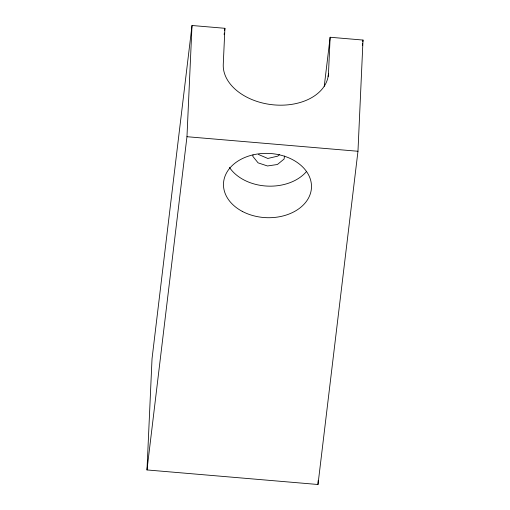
<?xml version="1.0" encoding="UTF-8"?>
<svg xmlns="http://www.w3.org/2000/svg" width="510" height="510" viewBox="0 0 510 510"><rect width="100%" height="100%" fill="white"/><g stroke="black" fill="none" stroke-linecap="round" stroke-linejoin="round"><path stroke-width="0.76" d="M146.982 469.946L152.031 358.734L192.015 25.5L224.904 28.299L223.265 64.368A52.842 36.051 6.8 0 0 274.24 104.913A52.842 36.051 6.8 0 0 328.497 73.325L330.136 37.255L363.018 40.054L357.969 151.266L317.985 484.5L146.982 469.946L186.966 136.712L192.015 25.5M317.985 484.5L318.163 480.528M224.139 34.629L224.33 33.048M224.617 30.67L224.904 28.299M253.011 154.874L252.833 156.353L258.085 162.856L267.476 165.967L277.414 164.5L284.108 159.018L284.465 156.054M324.245 86.305L330.136 37.255M328.115 76.487L328.497 73.325M362.355 45.581L362.642 43.21M362.827 41.635L363.018 40.054M279.461 154.619L277.797 156.117L267.814 158.457L258.468 154.473M186.966 136.712L357.969 151.266M306.535 171.475A44.038 32.155 2.6 0 1 266.985 186.08A44.038 32.155 2.6 0 1 229.436 167.369M242.237 211.357A44.038 32.155 2.6 0 0 311.329 189.274A44.038 32.155 2.6 0 0 248.88 155.996A44.038 32.155 2.6 0 0 242.237 211.357"/></g></svg>
